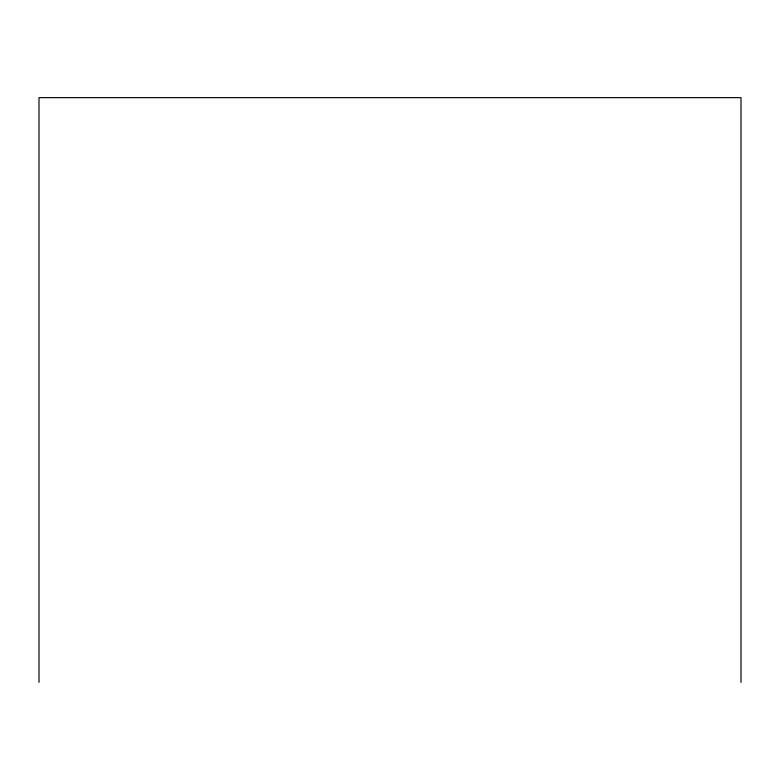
<?xml version="1.0" encoding="UTF-8"?>
<svg xmlns="http://www.w3.org/2000/svg" width="780" height="780" viewBox="0 0 780 780"><rect width="100%" height="100%" fill="white"/><g stroke="black" fill="none" stroke-linecap="round" stroke-linejoin="round"><path stroke-width="1.17" d="M741 682.354L741 97.646L39 97.646L39 682.354"/></g></svg>
